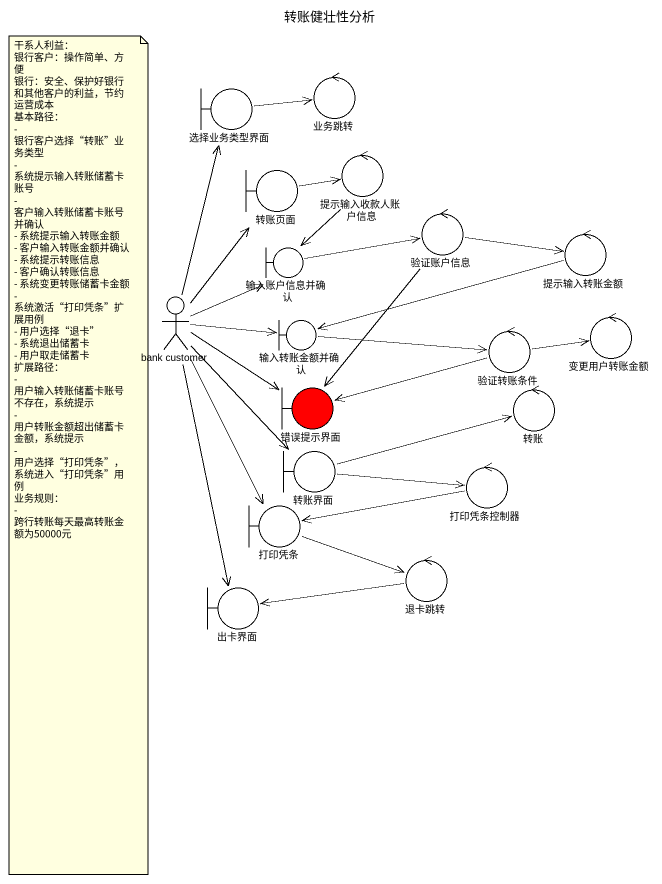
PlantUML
@startuml
title 转账健壮性分析
control 业务跳转
boundary 选择业务类型界面
boundary 转账页面
control 提示输入收款人账户信息
control 验证账户信息
boundary 输入账户信息并确认
control 提示输入转账金额
actor "bank customer" as bank_customer
boundary 输入转账金额并确认
control 验证转账条件
control 变更用户转账金额
boundary 错误提示界面 #FF0000
control 转账
boundary 转账界面
control 打印凭条控制器
boundary 打印凭条
boundary 出卡界面
control 退卡跳转
选择业务类型界面 -right-> 业务跳转
转账页面 -right-> 提示输入收款人账户信息
提示输入收款人账户信息 --> 输入账户信息并确认
验证账户信息 -right-> 提示输入转账金额
验证账户信息 --> 错误提示界面
输入账户信息并确认 -right-> 验证账户信息
提示输入转账金额 -left-> 输入转账金额并确认
bank_customer -up-> 选择业务类型界面
bank_customer -up-> 转账页面
bank_customer -right-> 输入账户信息并确认
bank_customer -right-> 输入转账金额并确认
bank_customer -right-> 错误提示界面
bank_customer --> 转账界面
bank_customer --> 打印凭条
bank_customer --> 出卡界面
输入转账金额并确认 -right-> 验证转账条件
验证转账条件 -right-> 变更用户转账金额
验证转账条件 -left-> 错误提示界面
转账界面 -right-> 转账
转账界面 -right-> 打印凭条控制器
打印凭条控制器 -left-> 打印凭条
打印凭条 -right-> 退卡跳转
退卡跳转 -left-> 出卡界面
note as N1
  干系人利益：
  银行客户：操作简单、方便
  银行：安全、保护好银行和其他客户的利益，节约运营成本
  基本路径：
  - 银行客户选择“转账”业务类型
  - 系统提示输入转账储蓄卡账号
  - 客户输入转账储蓄卡账号并确认
  - 系统提示输入转账金额
  - 客户输入转账金额并确认
  - 系统提示转账信息
  - 客户确认转账信息
  - 系统变更转账储蓄卡金额
  - 系统激活“打印凭条”扩展用例
  - 用户选择“退卡”
  - 系统退出储蓄卡
  - 用户取走储蓄卡
  扩展路径：
  - 用户输入转账储蓄卡账号不存在，系统提示
  - 用户转账金额超出储蓄卡金额，系统提示
  - 用户选择“打印凭条”，系统进入“打印凭条”用例
  业务规则：
  - 跨行转账每天最高转账金额为50000元
end note
@enduml
